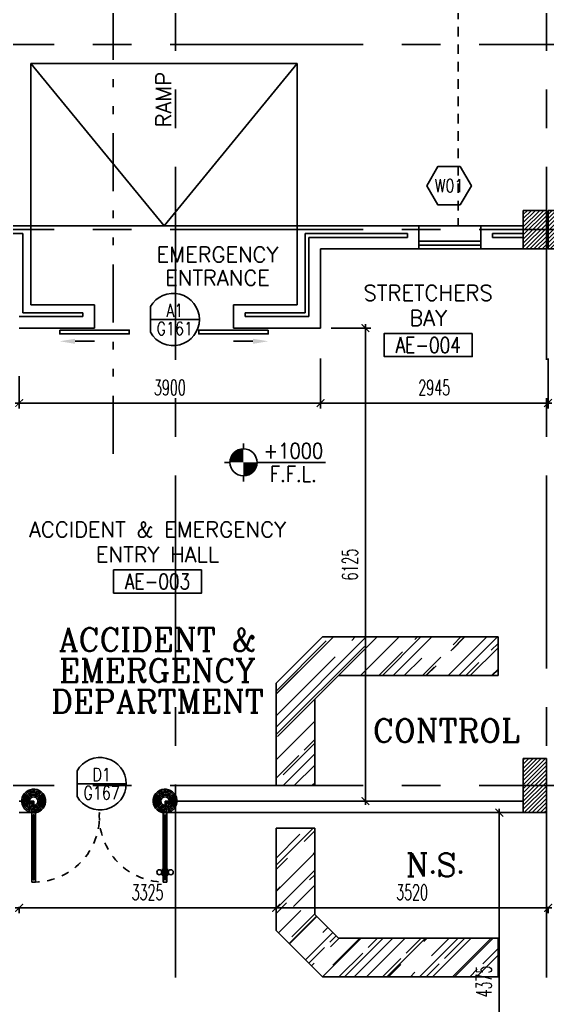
# Model space of a CAD drawing. Extents: x 417819.9 to 417911.9, y 43448 to 43539.2.
# Drawn here: x 417866.66 to 417873.49, y 43515.65 to 43528.41 of the extents above; entities that cross this region are included whole.
import ezdxf
from ezdxf.enums import TextEntityAlignment as Align

# ---------------------------------------------------------------- set-up
doc = ezdxf.new("R2010")
doc.units = 0
doc.header["$MEASUREMENT"] = 0
doc.header["$PDMODE"] = 3
doc.header["$PDSIZE"] = 0.1
for name, pattern in [('2DASHES', [1.7, 0.75, -0.25, 0.1, -0.25, 0.1, -0.25]), ('CENTERX2', [4, 2.5, -0.5, 0.5, -0.5]), ('HIDDEN', [0.375, 0.25, -0.125]), ('HIDDEN2', [0.1875, 0.125, -0.0625])]:
    doc.linetypes.add(name, pattern=pattern)
doc.layers.get('0').update_dxf_attribs({"linetype": 'CONTINUOUS'})
doc.layers.get('DEFPOINTS').update_dxf_attribs({"linetype": 'CONTINUOUS'})
for name, color, linetype in [('AX-DIM', 4, 'CONTINUOUS'), ('AXES', 11, 'CENTERX2'), ('COL', 2, 'CONTINUOUS'), ('COUNTER', 2, 'CONTINUOUS'), ('DIM', 4, 'CONTINUOUS'), ('DOOR', 4, 'CONTINUOUS'), ('DOOR-CR', 2, 'CONTINUOUS'), ('DOOR-NO', 3, 'CONTINUOUS'), ('HAT', 8, 'CONTINUOUS'), ('Hatch', 11, 'CONTINUOUS'), ('HIDDEN', 9, 'HIDDEN2'), ('IND-ES-L', 6, '2DASHES'), ('INSUL', 7, 'CONTINUOUS'), ('LEV-PL', 4, 'CONTINUOUS'), ('PART', 9, 'CONTINUOUS'), ('RM-BOX', 2, 'CONTINUOUS'), ('RM-NAME', 2, 'CONTINUOUS'), ('RM-NO', 2, 'CONTINUOUS'), ('SHAFT', 7, 'CONTINUOUS'), ('SLOPE', 8, 'CONTINUOUS'), ('STR', 5, 'CONTINUOUS'), ('WALL', 2, 'CONTINUOUS'), ('WIN', 5, 'CONTINUOUS'), ('WIN-BOX', 3, 'CONTINUOUS'), ('WIN-NO', 5, 'CONTINUOUS')]:
    doc.layers.add(name, color=color, linetype=linetype)
doc.styles.add('ROMANC', font='romanc', dxfattribs={"height": 0.1})
doc.styles.add('ROMANS', font='ROMANS.shx', dxfattribs={"width": 0.6})
doc.styles.add('S', font='ROMANS.SHX')
doc.dimstyles.new('STANDARD in', dxfattribs={"dimtxt": 0.2, "dimasz": 0.1, "dimexe": 0.07, "dimexo": 0.05, "dimgap": 0.1, "dimtad": 1, "dimdec": 0, "dimlfac": 1000, "dimzin": 0, "dimdsep": 46, "dimtxsty": 'ROMANS', "dimblk": 'ARCHTICK', "dimcen": 0.05, "dimdle": 0.05, "dimclrd": 4, "dimclre": 4, "dimclrt": 2, "dimadec": 0, "dimazin": 0, "dimtfac": 1, "dimtdec": 0, "dimtmove": 2, "dimatfit": 3, "dimfxl": 0, "dimtolj": 1, "dimtzin": 0, "dimarcsym": 0})

# ---------------------------------------------------------------- blocks, each defined once
blk = doc.blocks.new('RM1')
at = {"layer": 'RM-BOX'}
blk.add_lwpolyline([(570, -200), (-570, -200), (-570, -500), (570, -500)], close=True, dxfattribs=at)
at = {"layer": 'RM-NAME', "style": 'ROMANS'}
for tag, p in [('ROOMNAME1', (0, 324)), ('ROOMNAME2', (0, 0))]:
    blk.add_attdef(tag, text='', height=200, dxfattribs=at).set_placement(p, align=Align.MIDDLE)
at = {"layer": 'RM-NO', "style": 'ROMANS', "width": 0.8}
blk.add_attdef('ROOMNO', text='', height=200, dxfattribs=at).set_placement((0, -350), align=Align.MIDDLE)
blk = doc.blocks.new('_ARCHTICK')
at = {"color": 0, "linetype": 'ByBlock', "const_width": 0.15}
blk.add_lwpolyline([(-0.5, -0.5), (0.5, 0.5)], dxfattribs=at)
blk = doc.blocks.new('*D464')
at = {"layer": 'AX-DIM', "color": 4, "lineweight": -2}
for p, q in [((417831.157, 43537.937), (417906.573, 43537.937)), ((417831.207, 43525.809), (417831.207, 43538.007)), ((417906.523, 43536.567), (417906.523, 43538.007))]:
    blk.add_line(p, q, dxfattribs=at)
at = {"layer": 'DEFPOINTS', "color": 0}
for p in [(417906.523, 43537.937), (417906.523, 43536.517), (417831.207, 43525.759)]:
    blk.add_point(p, dxfattribs=at)
at = {"layer": 'AX-DIM', "color": 4, "lineweight": -2, "xscale": 0.1, "yscale": 0.1, "zscale": 0.1, "rotation": 180}
blk.add_blockref('_ARCHTICK', (417831.207, 43537.937), dxfattribs=at)
at = {"layer": 'AX-DIM', "color": 4, "lineweight": -2, "xscale": 0.1, "yscale": 0.1, "zscale": 0.1}
blk.add_blockref('_ARCHTICK', (417906.523, 43537.937), dxfattribs=at)
at = {"layer": 'AX-DIM', "color": 2, "insert": (417869.829, 43538.16), "char_height": 0.2, "attachment_point": 5, "style": 'ROMANS'}
blk.add_mtext('\\A1;75316', dxfattribs=at)
blk = doc.blocks.new('DD1')
at = {"layer": 'DOOR-CR'}
blk.add_line((-316, 0), (316, 0), dxfattribs=at)
blk.add_lwpolyline([(-316, -166, 3.820224), (-316, 166)], format="xyb", close=True, dxfattribs=at)
at = {"layer": 'DOOR-NO', "color": 255, "style": 'ROMANS'}
for tag, width, p in [('G', 0.8, (-22, 156)), ('0000', 0.7, (-22, -136))]:
    blk.add_attdef(tag, text='', height=196, dxfattribs=dict(at, width=width)).set_placement(p, align=Align.MIDDLE)
blk = doc.blocks.new('LEV1')
at = {"layer": 'LEV-PL'}
for p, q in [((0, 245), (0, 175)), ((-175, 0), (-245, 0)), ((175, 0), (1061, 0)), ((0, -175), (0, -245))]:
    blk.add_line(p, q, dxfattribs=at)
at = {"layer": 'LEV-PL', "const_width": 175}
for points in [[(-88, 0, -0.414214), (0, 88, -1)], [(88, 0, -0.414214), (0, -88, -1)]]:
    blk.add_lwpolyline(points, format="xyb", dxfattribs=at)
at = {"layer": 'LEV-PL'}
blk.add_circle((0, 0), 175, dxfattribs=at)
at = {"layer": 'LEV-PL', "color": 4, "style": 'S', "width": 0.85}
for tag, p in [('+0000', (646, 50)), ('F.F.L.', (646, -250))]:
    blk.add_attdef(tag, text='', height=200, dxfattribs=at).set_placement(p, align=Align.CENTER)
blk = doc.blocks.new('WW1')
at = {"layer": 'WIN-BOX'}
blk.add_lwpolyline([(144, -250), (289, 0), (144, 250), (-144, 250), (-289, 0), (-144, -250)], close=True, dxfattribs=at)
at = {"layer": 'WIN-NO', "style": 'ROMANS', "width": 0.8}
blk.add_attdef('W00', text='', height=170, dxfattribs=at).set_placement((0, 0), align=Align.MIDDLE)
blk = doc.blocks.new('C-300')
at = {"layer": 'HAT', "linetype": 'ByBlock', "ltscale": 0.3}
h = blk.add_hatch(dxfattribs=at)
h.set_pattern_fill('ANSI31', color=8, scale=300, style=0)
h.set_pattern_definition([(45, (-258496.182, -82361.005), (-26.5165043, 26.5165043), [])])
h.paths.add_polyline_path([(300, 500), (0, 500), (0, 250), (300, 250)])
h.paths.add_polyline_path([(300, 250), (0, 250), (0, 0), (300, 0)])
at = {"layer": 'COL'}
blk.add_lwpolyline([(0, 500), (300, 500), (300, 0), (0, 0)], close=True, dxfattribs=at)
blk = doc.blocks.new('C-300A')
at = {"layer": 'SHAFT', "color": 6, "linetype": 'ByBlock', "ltscale": 0.3}
for p in [(-300, 0), (20, 0)]:
    blk.add_blockref('C-300', p, dxfattribs=at)
blk = doc.blocks.new('A$C272A55A0')
at = {"layer": 'DOOR', "color": 0, "linetype": 'ByBlock'}
for p, q in [((0, 900), (0, 1050)), ((50, 1050), (0, 1050)), ((50, 950), (50, 1050)), ((1750, 950), (1750, 1050)), ((1750, 1050), (1800, 1050)), ((1800, 1050), (1800, 900)), ((0, 900), (25, 900)), ((25, 950), (50, 950)), ((25, 900), (25, 950)), ((75, 900), (25, 900)), ((25, 850), (25, 900)), ((75, 900), (75, 850)), ((1725, 900), (1775, 900)), ((1725, 900), (1725, 850)), ((1775, 950), (1750, 950)), ((1775, 900), (1775, 950)), ((1800, 900), (1775, 900)), ((1775, 850), (1775, 900)), ((42, 850), (25, 850)), ((58, 870), (42, 870)), ((42, 870), (42, 850)), ((58, 850), (58, 870)), ((75, 850), (58, 850)), ((1725, 850), (1742, 850)), ((1742, 870), (1758, 870)), ((1742, 850), (1742, 870)), ((1758, 870), (1758, 850)), ((1758, 850), (1775, 850)), ((1718, 160), (1709, 160)), ((1709, 95), (1709, 160)), ((1725, 173), (1718, 173)), ((1718, 173), (1718, 83)), ((1718, 95), (1718, 160)), ((1775, 173), (1782, 173)), ((1782, 173), (1782, 83)), ((1782, 160), (1791, 160)), ((1782, 95), (1782, 160)), ((1791, 95), (1791, 160)), ((25, 50), (42, 50)), ((25, 50), (25, 0)), ((25, 0), (75, 0)), ((75, 0), (25, 0)), ((42, 50), (42, 30)), ((42, 30), (58, 30)), ((58, 50), (75, 50)), ((58, 50), (58, 30)), ((75, 50), (75, 0)), ((1718, 95), (1709, 95)), ((1725, 83), (1718, 83)), ((1742, 50), (1725, 50)), ((1725, 50), (1725, 0)), ((1775, 0), (1725, 0)), ((1725, 0), (1775, 0)), ((1742, 50), (1742, 30)), ((1758, 30), (1742, 30)), ((1775, 50), (1758, 50)), ((1758, 50), (1758, 30)), ((1775, 83), (1782, 83)), ((1775, 50), (1775, 0)), ((1782, 95), (1791, 95))]:
    blk.add_line(p, q, dxfattribs=at)
at = {"layer": 'DOOR', "color": 9, "linetype": 'ByBlock'}
for p, q in [((50, 1050), (0, 1010)), ((50, 1050), (0, 937)), ((50, 1050), (37, 950)), ((1750, 1050), (1800, 1010)), ((1750, 1050), (1800, 937)), ((1750, 1050), (1763, 950))]:
    blk.add_line(p, q, dxfattribs=at)
at = {"layer": 'DOOR', "linetype": 'ByBlock'}
for p, q in [((25, 850), (25, 50)), ((42, 850), (42, 50)), ((58, 850), (58, 50)), ((75, 50), (75, 850)), ((1725, 50), (1725, 850)), ((1742, 850), (1742, 50)), ((1758, 850), (1758, 50)), ((1775, 850), (1775, 50))]:
    blk.add_line(p, q, dxfattribs=at)
at = {"layer": 'DOOR', "color": 0, "linetype": 'ByBlock'}
for centre in [(1676, 128), (1824, 128)]:
    blk.add_circle(centre, 32.4, dxfattribs=at)
at = {"layer": 'DOOR', "color": 9, "linetype": 'ByBlock'}
for centre, radius, start, end in [((50, 1050), 54.4, 203.2074, 270), ((50, 1050), 34.4, 180, 270), ((50, 1050), 14.4, 180, 270), ((1750, 1050), 14.4, 270, 0), ((1750, 1050), 34.4, 270, 0), ((1750, 1050), 54.4, 270, 336.7926), ((50, 1050), 74.4, 227.7764, 270), ((50, 1050), 94.4, 238.0182, 270), ((50, 1050), 114, 244.0838, 257.3774), ((50, 1050), 134, 248.1598, 259.28), ((50, 1050), 154, 251.1053, 256.2858), ((1750, 1050), 74.4, 270, 312.2236), ((1750, 1050), 94.4, 270, 301.9818), ((1750, 1050), 114, 282.6226, 295.9162), ((1750, 1050), 134, 280.72, 291.8402), ((1750, 1050), 154, 283.7142, 288.8947)]:
    blk.add_arc(centre, radius, start, end, dxfattribs=at)
at = {"layer": 'DOOR', "linetype": 'HIDDEN', "ltscale": 0.5}
for centre, start, end in [((50, 851), 268.3174, 3.2965), ((1750, 851), 176.7035, 271.6826)]:
    blk.add_arc(centre, 851, start, end, dxfattribs=at)
at = {"layer": 'WALL', "linetype": 'ByBlock'}
blk.add_line((1800, 900), (1800, 1050), dxfattribs=at)
blk = doc.blocks.new('*D220')
at = {"layer": 'DEFPOINTS', "color": 0}
for p in [(417870.552, 43524.075), (417866.652, 43523.849), (417870.552, 43523.449)]:
    blk.add_point(p, dxfattribs=at)
at = {"layer": 'DIM', "color": 4, "lineweight": -2}
for p, q in [((417870.552, 43524.025), (417870.552, 43523.379)), ((417866.652, 43523.799), (417866.652, 43523.379)), ((417866.602, 43523.449), (417870.602, 43523.449))]:
    blk.add_line(p, q, dxfattribs=at)
at = {"layer": 'DIM', "color": 4, "lineweight": -2, "xscale": 0.1, "yscale": 0.1, "zscale": 0.1, "rotation": 180}
blk.add_blockref('_ARCHTICK', (417866.652, 43523.449), dxfattribs=at)
at = {"layer": 'DIM', "color": 4, "lineweight": -2, "xscale": 0.1, "yscale": 0.1, "zscale": 0.1}
blk.add_blockref('_ARCHTICK', (417870.552, 43523.449), dxfattribs=at)
at = {"layer": 'DIM', "color": 2, "insert": (417868.602, 43523.649), "char_height": 0.2, "attachment_point": 5, "style": 'ROMANS'}
blk.add_mtext('\\A1;3900', dxfattribs=at)
blk = doc.blocks.new('*D221')
at = {"layer": 'DEFPOINTS', "color": 0}
for p in [(417870.552, 43524.075), (417873.497, 43524.075), (417873.497, 43523.449)]:
    blk.add_point(p, dxfattribs=at)
at = {"layer": 'DIM', "color": 4, "lineweight": -2}
for p, q in [((417870.552, 43524.025), (417870.552, 43523.379)), ((417873.497, 43524.025), (417873.497, 43523.379)), ((417870.502, 43523.449), (417873.547, 43523.449))]:
    blk.add_line(p, q, dxfattribs=at)
at = {"layer": 'DIM', "color": 4, "lineweight": -2, "xscale": 0.1, "yscale": 0.1, "zscale": 0.1, "rotation": 180}
blk.add_blockref('_ARCHTICK', (417870.552, 43523.449), dxfattribs=at)
at = {"layer": 'DIM', "color": 4, "lineweight": -2, "xscale": 0.1, "yscale": 0.1, "zscale": 0.1}
blk.add_blockref('_ARCHTICK', (417873.497, 43523.449), dxfattribs=at)
at = {"layer": 'DIM', "color": 2, "insert": (417872.024, 43523.649), "char_height": 0.2, "attachment_point": 5, "style": 'ROMANS'}
blk.add_mtext('\\A1;2945', dxfattribs=at)
blk = doc.blocks.new('*D511')
at = {"layer": 'DEFPOINTS', "color": 0}
for p in [(417870.639, 43524.419), (417870.873, 43518.294), (417871.133, 43518.294)]:
    blk.add_point(p, dxfattribs=at)
at = {"layer": 'DIM', "color": 4, "lineweight": -2}
for p, q in [((417870.689, 43524.419), (417871.203, 43524.419)), ((417871.133, 43524.469), (417871.133, 43518.244)), ((417870.923, 43518.294), (417871.203, 43518.294))]:
    blk.add_line(p, q, dxfattribs=at)
at = {"layer": 'DIM', "color": 4, "lineweight": -2, "xscale": 0.1, "yscale": 0.1, "zscale": 0.1}
for p, rotation in [((417871.133, 43524.419), 90), ((417871.133, 43518.294), 270)]:
    blk.add_blockref('_ARCHTICK', p, dxfattribs=dict(at, rotation=rotation))
at = {"layer": 'DIM', "color": 2, "insert": (417870.933, 43521.357), "char_height": 0.2, "attachment_point": 5, "rotation": 90, "style": 'ROMANS'}
blk.add_mtext('\\A1;6125', dxfattribs=at)
blk = doc.blocks.new('*D287')
at = {"layer": 'DEFPOINTS', "color": 0}
for p in [(417872.36, 43518.144), (417872.866, 43518.144), (417872.36, 43513.769)]:
    blk.add_point(p, dxfattribs=at)
at = {"layer": 'DIM', "color": 4, "lineweight": -2}
for p, q in [((417872.41, 43518.144), (417872.936, 43518.144)), ((417872.866, 43513.719), (417872.866, 43518.194)), ((417872.41, 43513.769), (417872.936, 43513.769))]:
    blk.add_line(p, q, dxfattribs=at)
at = {"layer": 'DIM', "color": 4, "lineweight": -2, "xscale": 0.1, "yscale": 0.1, "zscale": 0.1}
for p, rotation in [((417872.866, 43518.144), 90), ((417872.866, 43513.769), 270)]:
    blk.add_blockref('_ARCHTICK', p, dxfattribs=dict(at, rotation=rotation))
at = {"layer": 'DIM', "color": 2, "insert": (417872.666, 43515.957), "char_height": 0.2, "attachment_point": 5, "rotation": 90, "style": 'ROMANS'}
blk.add_mtext('\\A1;4375', dxfattribs=at)
blk = doc.blocks.new('*D726')
at = {"layer": 'DEFPOINTS', "color": 0}
for p in [(417866.652, 43516.975), (417869.977, 43516.975), (417869.977, 43516.912)]:
    blk.add_point(p, dxfattribs=at)
at = {"layer": 'DIM', "color": 4, "lineweight": -2}
for p, q in [((417866.602, 43516.912), (417870.027, 43516.912)), ((417866.652, 43516.925), (417866.652, 43516.842)), ((417869.977, 43516.925), (417869.977, 43516.842))]:
    blk.add_line(p, q, dxfattribs=at)
at = {"layer": 'DIM', "color": 4, "lineweight": -2, "xscale": 0.1, "yscale": 0.1, "zscale": 0.1, "rotation": 180}
blk.add_blockref('_ARCHTICK', (417866.652, 43516.912), dxfattribs=at)
at = {"layer": 'DIM', "color": 4, "lineweight": -2, "xscale": 0.1, "yscale": 0.1, "zscale": 0.1}
blk.add_blockref('_ARCHTICK', (417869.977, 43516.912), dxfattribs=at)
at = {"layer": 'DIM', "color": 2, "insert": (417868.314, 43517.112), "char_height": 0.2, "attachment_point": 5, "style": 'ROMANS'}
blk.add_mtext('\\A1;3325', dxfattribs=at)
blk = doc.blocks.new('*D727')
at = {"layer": 'DEFPOINTS', "color": 0}
for p in [(417869.977, 43516.975), (417873.497, 43516.975), (417873.497, 43516.912)]:
    blk.add_point(p, dxfattribs=at)
at = {"layer": 'DIM', "color": 4, "lineweight": -2}
for p, q in [((417869.927, 43516.912), (417873.547, 43516.912)), ((417869.977, 43516.925), (417869.977, 43516.842)), ((417873.497, 43516.925), (417873.497, 43516.842))]:
    blk.add_line(p, q, dxfattribs=at)
at = {"layer": 'DIM', "color": 4, "lineweight": -2, "xscale": 0.1, "yscale": 0.1, "zscale": 0.1, "rotation": 180}
blk.add_blockref('_ARCHTICK', (417869.977, 43516.912), dxfattribs=at)
at = {"layer": 'DIM', "color": 4, "lineweight": -2, "xscale": 0.1, "yscale": 0.1, "zscale": 0.1}
blk.add_blockref('_ARCHTICK', (417873.497, 43516.912), dxfattribs=at)
at = {"layer": 'DIM', "color": 2, "insert": (417871.737, 43517.112), "char_height": 0.2, "attachment_point": 5, "style": 'ROMANS'}
blk.add_mtext('\\A1;3520', dxfattribs=at)

msp = doc.modelspace()

# ---------------------------------------------------------------- hatches: boundary and pattern name
at = {"layer": 'HAT'}
h = msp.add_hatch(dxfattribs=at)
h.set_pattern_fill('ANSI31', color=256, scale=0.3, style=0)
h.set_pattern_definition([(45, (417489.731385, 43455.963322), (-0.0265165043, 0.0265165043), [])])
h.paths.add_polyline_path([(417873.4766, 43518.4943), (417873.4766, 43518.8443), (417873.1766, 43518.8443), (417873.1766, 43518.4943)])
h.paths.add_polyline_path([(417873.1766, 43518.1443), (417873.4766, 43518.1443), (417873.4766, 43518.4943), (417873.1766, 43518.4943)])
at = {"layer": 'Hatch'}
h = msp.add_hatch(dxfattribs=at)
h.set_pattern_fill('AR-RROOF', color=256, scale=0.3, angle=405, style=0)
h.set_pattern_definition([(45, (417479.15587, 43455.96332), (0.25455844, 0.6788225), [4.5, -0.6, 1.5, -0.3]), (45, (417479.33194, 43456.35152), (-0.49426764, 0.07000357), [0.9, -0.099, 1.8, -0.225]), (45, (417479.08162, 43456.2497), (0.96095812, 1.24521504), [2.4, -0.42, 1.2, -0.3])])
h.paths.add_polyline_path([(417869.9769, 43518.4953), (417870.4769, 43518.4953), (417870.4769, 43519.6122), (417870.784, 43519.9193), (417872.8495, 43519.9193), (417872.8495, 43520.4193), (417870.5769, 43520.4193), (417869.9769, 43519.8193)])
h.paths.add_polyline_path([(417869.9769, 43516.6193), (417870.5769, 43516.0193), (417872.8495, 43516.0193), (417872.8495, 43516.5193), (417870.784, 43516.5193), (417870.4769, 43516.8264), (417870.4769, 43517.9433), (417869.9769, 43517.9433)])

# ---------------------------------------------------------------- linework, layer by layer
at = {"layer": 'AXES'}
for p, q in [((417868.6766, 43460.01), (417868.6766, 43538.3443)), ((417873.4766, 43460.01), (417873.4766, 43538.1375)), ((417820.6052, 43528.0943), (417889.6966, 43528.0943)), ((417820.6052, 43525.6943), (417889.6966, 43525.6943)), ((417820.6052, 43518.4943), (417889.6966, 43518.4943))]:
    msp.add_line(p, q, dxfattribs=at)
at = {"layer": 'COL'}
msp.add_lwpolyline([(417873.4766, 43518.8443), (417873.4766, 43518.1443), (417873.1766, 43518.1443), (417873.1766, 43518.8443)], close=True, dxfattribs=at)
at = {"layer": 'COUNTER'}
for p, q in [((417869.9769, 43519.8193), (417870.5769, 43520.4193)), ((417872.8495, 43520.4193), (417870.5769, 43520.4193)), ((417872.8495, 43519.9193), (417872.8495, 43520.4193)), ((417870.4769, 43519.6122), (417870.784, 43519.9193)), ((417872.8495, 43519.9193), (417870.784, 43519.9193)), ((417869.9769, 43519.8193), (417869.9769, 43518.4953)), ((417870.4769, 43519.6122), (417870.4769, 43518.4953)), ((417870.4769, 43518.4953), (417869.9769, 43518.4953)), ((417869.9769, 43516.6193), (417869.9769, 43517.9433)), ((417870.4769, 43517.9433), (417869.9769, 43517.9433)), ((417870.4769, 43516.8264), (417870.4769, 43517.9433)), ((417870.4769, 43516.8264), (417870.784, 43516.5193)), ((417869.9769, 43516.6193), (417870.5769, 43516.0193)), ((417872.8495, 43516.5193), (417870.784, 43516.5193)), ((417872.8495, 43516.5193), (417872.8495, 43516.0193)), ((417872.8495, 43516.0193), (417870.5769, 43516.0193))]:
    msp.add_line(p, q, dxfattribs=at)
at = {"layer": 'DOOR'}
for p, q in [((417867.3766, 43524.2485), (417867.6266, 43524.2485)), ((417869.6766, 43524.2485), (417869.4266, 43524.2485))]:
    msp.add_line(p, q, dxfattribs=at)
for points in [[(417867.1766, 43524.3943), (417867.1766, 43524.3443), (417868.0766, 43524.3443), (417868.0766, 43524.3943), (417867.1766, 43524.3943)], [(417869.8766, 43524.3943), (417869.8766, 43524.3443), (417868.9766, 43524.3443), (417868.9766, 43524.3943), (417869.8766, 43524.3943)]]:
    msp.add_lwpolyline(points, dxfattribs=at)
for points in [[(417867.3766, 43524.2151), (417867.3766, 43524.2818), (417867.1766, 43524.2485)], [(417869.6766, 43524.2151), (417869.6766, 43524.2818), (417869.8766, 43524.2485)]]:
    msp.add_solid(points, dxfattribs=at)
at = {"layer": 'HIDDEN'}
msp.add_line((417872.3316, 43532.8193), (417872.3316, 43525.7443), dxfattribs=at)
at = {"layer": 'IND-ES-L'}
msp.add_line((417867.8681, 43522.7919), (417867.8681, 43537.2401), dxfattribs=at)
at = {"layer": 'INSUL'}
for p, q in [((417866.7016, 43525.6443), (417865.6766, 43525.6443)), ((417866.7016, 43524.6193), (417866.7016, 43525.6443)), ((417870.3516, 43525.6443), (417871.6766, 43525.6443)), ((417870.3516, 43524.6193), (417870.3516, 43525.6443)), ((417870.4016, 43525.5943), (417871.6766, 43525.5943)), ((417870.4016, 43524.5693), (417870.4016, 43525.5943)), ((417871.6766, 43525.6443), (417871.6766, 43525.5943)), ((417872.7766, 43525.6443), (417872.7766, 43525.5943)), ((417872.7766, 43525.6443), (417873.1766, 43525.6443)), ((417872.7766, 43525.5943), (417873.1766, 43525.5943)), ((417866.6516, 43524.5693), (417867.4766, 43524.5693)), ((417866.7016, 43524.6193), (417867.4766, 43524.6193)), ((417867.4766, 43524.5693), (417867.4766, 43524.6193)), ((417869.5766, 43524.5693), (417869.5766, 43524.6193)), ((417870.3516, 43524.6193), (417869.5766, 43524.6193)), ((417870.4016, 43524.5693), (417869.5766, 43524.5693))]:
    msp.add_line(p, q, dxfattribs=at)
at = {"layer": 'SLOPE', "color": 5}
for p, q in [((417866.8016, 43525.7443), (417866.8016, 43527.8443)), ((417870.2516, 43527.8443), (417866.8016, 43527.8443)), ((417866.8016, 43527.8443), (417868.5266, 43525.7443)), ((417868.5266, 43525.7443), (417870.2516, 43527.8443)), ((417870.2516, 43525.7443), (417870.2516, 43527.8443)), ((417870.2516, 43525.7443), (417866.8016, 43525.7443))]:
    msp.add_line(p, q, dxfattribs=at)
at = {"layer": 'WALL'}
for p, q in [((417866.8016, 43525.7443), (417865.5266, 43525.7443)), ((417866.8016, 43524.7193), (417866.8016, 43525.7443)), ((417870.2516, 43525.7443), (417871.8266, 43525.7443)), ((417870.2516, 43524.7193), (417870.2516, 43525.7443)), ((417871.8266, 43525.7443), (417871.8266, 43525.4443)), ((417872.6266, 43525.7443), (417872.6266, 43525.4443)), ((417872.6266, 43525.7443), (417873.1766, 43525.7443)), ((417870.5516, 43525.4443), (417871.8266, 43525.4443)), ((417870.5516, 43524.4193), (417870.5516, 43525.4443)), ((417872.6266, 43525.4443), (417873.2266, 43525.4443)), ((417866.8016, 43524.7193), (417867.6266, 43524.7193)), ((417867.6266, 43524.4193), (417867.6266, 43524.7193)), ((417869.4266, 43524.4193), (417869.4266, 43524.7193)), ((417870.2516, 43524.7193), (417869.4266, 43524.7193)), ((417866.6516, 43524.4193), (417867.6266, 43524.4193)), ((417870.5516, 43524.4193), (417869.4266, 43524.4193)), ((417866.6516, 43518.2943), (417866.79, 43518.2943)), ((417866.79, 43518.1443), (417866.79, 43518.2943)), ((417866.79, 43518.1443), (417866.79, 43518.2943)), ((417873.1766, 43518.2943), (417868.59, 43518.2943)), ((417868.59, 43518.1443), (417868.59, 43518.2943)), ((417868.59, 43518.1443), (417868.59, 43518.2943)), ((417866.6516, 43518.1443), (417866.79, 43518.1443)), ((417873.1766, 43518.1443), (417868.59, 43518.1443))]:
    msp.add_line(p, q, dxfattribs=at)
at = {"layer": 'WIN'}
for p, q in [((417871.8266, 43525.7443), (417872.6266, 43525.7443)), ((417871.8266, 43525.5443), (417872.6266, 43525.5443)), ((417871.8266, 43525.4943), (417872.6266, 43525.4943)), ((417871.8266, 43525.4443), (417872.6266, 43525.4443))]:
    msp.add_line(p, q, dxfattribs=at)

# ---------------------------------------------------------------- block references
at = {"layer": 'COL', "linetype": 'ByBlock', "xscale": 0.001000000047497451, "yscale": 0.0009999999892897904, "zscale": 0.001}
msp.add_blockref('C-300A', (417873.4766, 43525.4443), dxfattribs=at)
at = {"layer": 'DOOR', "color": 0, "xscale": 0.001000000047497451, "yscale": 0.0009999999892897904, "zscale": 0.001}
msp.add_blockref('A$C272A55A0', (417866.79, 43517.244), dxfattribs=at)
at = {"layer": 'DOOR-NO'}
ref = msp.add_blockref('DD1', (417868.6662, 43524.5312), dxfattribs=dict(at, xscale=0.001000000047497451, yscale=0.0009999999892897904, zscale=0.001))
ref.add_attrib('G', 'A1', dxfattribs={"height": 0.17, "style": 'ROMANS', "width": 0.8}).set_placement((417868.6662, 43524.6492), align=Align.MIDDLE)
ref.add_attrib('000', 'G161', dxfattribs={"height": 0.17, "style": 'ROMANS', "width": 0.8}).set_placement((417868.6662, 43524.4134), align=Align.MIDDLE)
ref = msp.add_blockref('DD1', (417867.7192, 43518.519), dxfattribs=dict(at, xscale=0.001000000047497451, yscale=0.0009999999892897904, zscale=0.001))
ref.add_attrib('G', 'D1', dxfattribs={"height": 0.17, "style": 'ROMANS', "width": 0.8}).set_placement((417867.7192, 43518.637), align=Align.MIDDLE)
ref.add_attrib('000', 'G167', dxfattribs={"height": 0.17, "style": 'ROMANS', "width": 0.8}).set_placement((417867.7192, 43518.4012), align=Align.MIDDLE)
at = {"layer": 'HAT', "xscale": 0.001000000047497451, "yscale": 0.0009999999892897904, "zscale": 0.001}
msp.add_blockref('RM1', (417871.9463, 43524.5503), dxfattribs=at).add_auto_attribs({'ROOMNO': 'AE-004', 'ROOMNAME2': 'BAY', 'ROOMNAME1': 'STRETCHERS'})
at = {"layer": 'PART', "xscale": 0.001000000047497451, "yscale": 0.0009999999892897904, "zscale": 0.001}
msp.add_blockref('LEV1', (417869.5553, 43522.6798), dxfattribs=at).add_auto_attribs({'F.F.L.': 'F.F.L.', '+0000': '+1000'})
at = {"layer": 'STR', "xscale": 0.001000000047497451, "yscale": 0.0009999999892897904, "zscale": 0.001}
msp.add_blockref('RM1', (417868.4431, 43521.4881), dxfattribs=at).add_auto_attribs({'ROOMNO': 'AE-003', 'ROOMNAME2': 'ENTRY HALL', 'ROOMNAME1': 'ACCIDENT & EMERGENCY'})
at = {"layer": 'WIN-NO', "xscale": 0.001000000047497451, "yscale": 0.0009999999892897904, "zscale": 0.001}
msp.add_blockref('WW1', (417872.2151, 43526.2638), dxfattribs=at).add_auto_attribs({'W00': 'W01'})

# ---------------------------------------------------------------- texts
at = {"layer": 'RM-NAME', "style": 'ROMANS'}
msp.add_text('RAMP', height=0.2, rotation=90, dxfattribs=at).set_placement((417868.5194, 43527.3772), align=Align.MIDDLE)
for s, p in [('EMERGENCY', (417869.2199, 43525.3712)), ('ENTRANCE', (417869.2199, 43525.0712))]:
    msp.add_text(s, height=0.2, dxfattribs=at).set_placement(p, align=Align.MIDDLE)
at = {"layer": 'RM-NAME', "color": 2, "style": 'ROMANC'}
for s, p in [('ACCIDENT &', (417868.4431, 43520.3859)), ('EMERGENCY', (417868.4431, 43519.9859)), ('DEPARTMENT', (417868.4431, 43519.5859)), ('CONTROL', (417872.1763, 43519.2074)), ('N.S.', (417872.036, 43517.4678))]:
    msp.add_text(s, height=0.3, dxfattribs=at).set_placement(p, align=Align.MIDDLE)

# ---------------------------------------------------------------- dimensions: what is measured, and where the dimension line sits
at = {"layer": 'AX-DIM'}
dim = msp.add_linear_dim(base=(417906.5226, 43537.9373), p1=(417831.2066, 43525.7589), p2=(417906.5226, 43536.5173), dimstyle='STANDARD in', dxfattribs=at)
dim.commit()
dim.dimension.update_dxf_attribs({"geometry": '*D464', "text_midpoint": (417869.829, 43538.1603), "dimtype": 160})
at = {"layer": 'DIM'}
for base, p1, p2, picture, middle in [((417871.133, 43518.2943), (417870.6386, 43524.4193), (417870.8733, 43518.2943), '*D511', (417870.933, 43521.3568)), ((417872.8665, 43518.1443), (417872.3598, 43513.7693), (417872.3598, 43518.1443), '*D287', (417872.6665, 43515.9568))]:
    dim = msp.add_linear_dim(base=base, p1=p1, p2=p2, angle=90, dimstyle='STANDARD in', dxfattribs=at)
    dim.commit()
    dim.dimension.update_dxf_attribs({"geometry": picture, "text_midpoint": middle})
for base, p1, p2, picture, middle in [((417870.5516, 43523.4495), (417866.6516, 43523.849), (417870.5516, 43524.0749), '*D220', (417868.6016, 43523.6495)), ((417873.4966, 43523.4495), (417870.5516, 43524.0749), (417873.4966, 43524.0749), '*D221', (417872.0241, 43523.6495)), ((417869.9769, 43516.912), (417866.6516, 43516.9747), (417869.9769, 43516.9747), '*D726', (417868.3143, 43517.112)), ((417873.4966, 43516.912), (417869.9769, 43516.9747), (417873.4966, 43516.9747), '*D727', (417871.7368, 43517.112))]:
    dim = msp.add_linear_dim(base=base, p1=p1, p2=p2, dimstyle='STANDARD in', dxfattribs=at)
    dim.commit()
    dim.dimension.update_dxf_attribs({"geometry": picture, "text_midpoint": middle})

doc.saveas('drawing.dxf')
